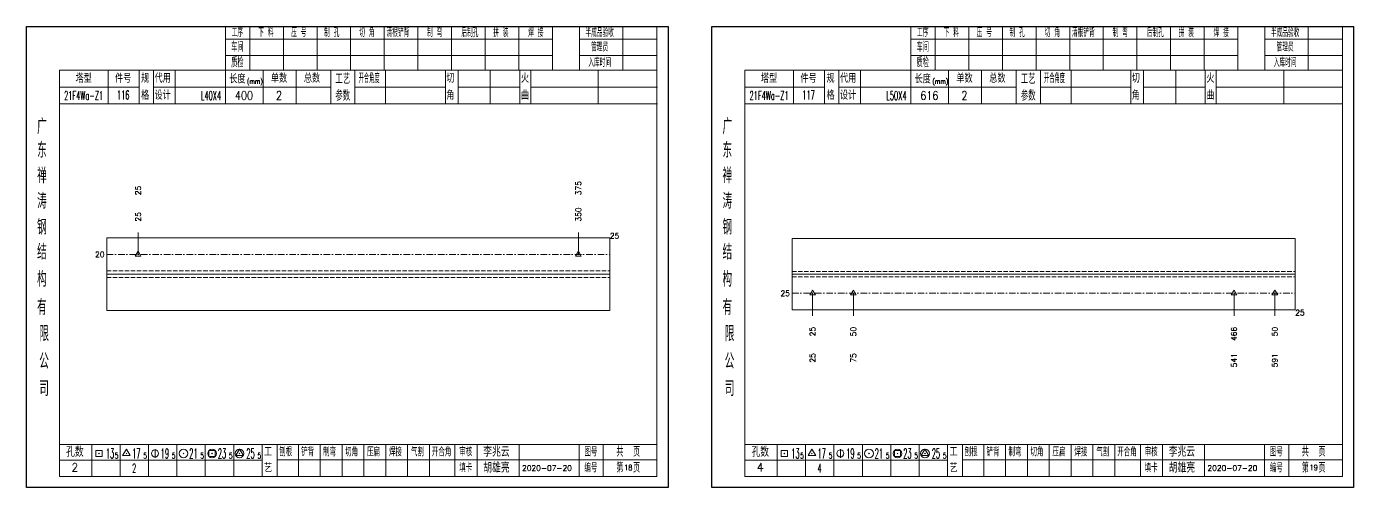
# Model space of a CAD drawing. Extents: x 1310 to 15542, y -76 to 8381.
# Drawn here: x 6823 to 7427, y 5794 to 6004 of the extents above; entities that cross this region are included whole.
import ezdxf
from ezdxf.enums import TextEntityAlignment as Align

# ---------------------------------------------------------------- set-up
doc = ezdxf.new("R2010")
doc.units = 0
doc.header["$MEASUREMENT"] = 0
doc.linetypes.add('一点画线', pattern=[5.2, 3, -1, 0.2, -1])
doc.linetypes.add('虚线', pattern=[2.75, 2, -0.75])
doc.layers.get('0').update_dxf_attribs({"linetype": 'CONTINUOUS', "lineweight": 25})
for name, color, linetype, lineweight in [('1', 7, 'CONTINUOUS', 25), ('4', 7, 'CONTINUOUS', 25), ('5', 7, 'CONTINUOUS', 25)]:
    doc.layers.add(name, color=color, linetype=linetype, lineweight=lineweight)
doc.styles.get("Standard").update_dxf_attribs({"font": 'simplex.shx', "width": 0.7, "height": 3, "bigfont": 'gbhzfs.shx'})

# ---------------------------------------------------------------- blocks, each defined once
blk = doc.blocks.new('孔17.5')
at = {"layer": '5', "color": 7, "linetype": 'Continuous', "lineweight": 13}
for p, q in [((0, 1), (-0.866, -0.5)), ((-0.1, -0.1), (0.1, 0.1)), ((0.1, -0.1), (-0.1, 0.1)), ((0.866, -0.5), (0, 1)), ((-0.866, -0.5), (0.866, -0.5))]:
    blk.add_line(p, q, dxfattribs=at)
blk = doc.blocks.new('CTJGK')
at = {"color": 6, "linetype": 'Continuous'}
for p, q in [((0, 209.97), (292.13, 209.97)), ((0, 0), (0, 209.97)), ((292.13, 209.97), (292.13, 0)), ((292.13, 0), (0, 0))]:
    blk.add_line(p, q, dxfattribs=at)

msp = doc.modelspace()

# ---------------------------------------------------------------- linework, layer by layer
at = {"color": 7, "linetype": 'Continuous', "lineweight": 13}
for p, q in [((6873.452, 5899.824), (6873.452, 5909.824)), ((7073.941, 5899.824), (7073.941, 5909.824)), ((7180.561, 5882.124), (7180.561, 5871.824)), ((7199.159, 5882.124), (7199.159, 5871.824)), ((7372.494, 5882.124), (7372.494, 5871.824)), ((7391.093, 5882.124), (7391.093, 5871.824))]:
    msp.add_line(p, q, dxfattribs=at)
at = {"color": 7, "linetype": 'Continuous', "lineweight": 18}
for p, q in [((6859.132, 5907.324), (6859.132, 5874.324)), ((6859.132, 5907.324), (7088.262, 5907.324)), ((7088.262, 5907.324), (7088.262, 5874.324)), ((7171.262, 5907.024), (7171.262, 5874.624)), ((7171.262, 5907.024), (7400.392, 5907.024)), ((7400.392, 5907.024), (7400.392, 5874.624)), ((6859.132, 5890.824), (7088.262, 5890.824)), ((7171.262, 5890.824), (7400.392, 5890.824))]:
    msp.add_line(p, q, dxfattribs=at)
at = {"color": 3, "linetype": '一点画线', "lineweight": 13}
for p, q in [((6859.132, 5899.824), (7088.262, 5899.824)), ((7171.262, 5882.124), (7400.392, 5882.124))]:
    msp.add_line(p, q, dxfattribs=at)
at = {"color": 1, "linetype": '虚线', "lineweight": 18}
for p, q in [((6859.132, 5892.324), (7088.262, 5892.324)), ((7171.262, 5892.024), (7400.392, 5892.024)), ((6859.132, 5889.324), (7088.262, 5889.324)), ((7171.262, 5889.624), (7400.392, 5889.624))]:
    msp.add_line(p, q, dxfattribs=at)
at = {"layer": '1', "color": 7, "linetype": 'Continuous', "lineweight": 18}
for p, q in [((6859.132, 5874.324), (7088.262, 5874.324)), ((7171.262, 5874.624), (7400.392, 5874.624))]:
    msp.add_line(p, q, dxfattribs=at)
at = {"layer": '4', "color": 1, "linetype": 'Continuous', "lineweight": 18}
for p, q in [((6822.632, 6003.651), (6822.632, 5793.681)), ((7114.762, 6003.651), (6822.632, 6003.651)), ((6913.262, 6003.651), (6913.262, 5983.811)), ((6924.292, 6003.651), (6924.292, 5983.791)), ((6939.602, 6003.651), (6939.602, 5983.791)), ((6954.922, 6003.651), (6954.922, 5983.791)), ((6970.232, 6003.651), (6970.232, 5983.791)), ((6985.542, 6003.651), (6985.542, 5983.791)), ((7000.852, 6003.651), (7000.852, 5983.791)), ((7016.172, 6003.651), (7016.172, 5983.791)), ((7031.482, 6003.651), (7031.482, 5983.791)), ((7046.792, 6003.651), (7046.792, 5983.791)), ((7062.102, 6003.651), (7062.102, 5983.811)), ((7062.102, 6003.651), (7062.102, 5983.791)), ((7074.382, 6003.651), (7074.382, 5983.791)), ((7094.132, 6003.651), (7094.132, 5983.791)), ((7109.712, 6003.651), (7109.712, 5983.791)), ((7114.762, 5973.851), (7114.762, 6003.651)), ((7134.762, 6003.651), (7134.762, 5793.681)), ((7426.892, 6003.651), (7134.762, 6003.651)), ((7225.392, 6003.651), (7225.392, 5983.811)), ((7236.422, 6003.651), (7236.422, 5983.791)), ((7251.732, 6003.651), (7251.732, 5983.791)), ((7267.052, 6003.651), (7267.052, 5983.791)), ((7282.362, 6003.651), (7282.362, 5983.791)), ((7297.672, 6003.651), (7297.672, 5983.791)), ((7312.982, 6003.651), (7312.982, 5983.791)), ((7328.302, 6003.651), (7328.302, 5983.791)), ((7343.612, 6003.651), (7343.612, 5983.791)), ((7358.922, 6003.651), (7358.922, 5983.791)), ((7374.232, 6003.651), (7374.232, 5983.811)), ((7374.232, 6003.651), (7374.232, 5983.791)), ((7386.512, 6003.651), (7386.512, 5983.791)), ((7406.262, 6003.651), (7406.262, 5983.791)), ((7421.842, 6003.651), (7421.842, 5983.791)), ((7426.892, 5973.851), (7426.892, 6003.651)), ((7062.102, 5997.921), (6913.262, 5997.921)), ((7109.712, 5997.921), (7074.382, 5997.921)), ((7374.232, 5997.921), (7225.392, 5997.921)), ((7421.842, 5997.921), (7386.512, 5997.921)), ((7062.102, 5990.441), (6913.262, 5990.441)), ((7109.712, 5990.441), (7074.382, 5990.441)), ((7374.232, 5990.441), (7225.392, 5990.441)), ((7421.842, 5990.441), (7386.512, 5990.441)), ((6837.642, 5983.791), (6837.642, 5798.731)), ((7109.712, 5983.791), (6837.642, 5983.791)), ((6859.762, 5983.801), (6859.762, 5968.381)), ((6873.912, 5968.381), (6873.912, 5983.791)), ((6880.412, 5968.381), (6880.412, 5983.791)), ((6890.282, 5983.791), (6890.282, 5968.381)), ((6913.262, 5983.811), (6913.262, 5968.381)), ((6930.382, 5983.791), (6930.382, 5968.381)), ((6945.432, 5983.791), (6945.432, 5968.381)), ((6961.132, 5983.791), (6961.132, 5968.381)), ((6972.192, 5983.791), (6972.192, 5968.381)), ((6986.142, 5983.791), (6986.142, 5968.381)), ((7013.442, 5983.791), (7013.442, 5968.381)), ((7019.202, 5983.791), (7019.202, 5968.381)), ((7033.822, 5983.791), (7033.822, 5968.381)), ((7047.282, 5983.791), (7047.282, 5968.381)), ((7052.272, 5983.791), (7052.272, 5968.381)), ((7083.012, 5983.791), (7083.012, 5968.381)), ((7109.712, 5798.731), (7109.712, 5983.791)), ((7149.772, 5983.791), (7149.772, 5798.731)), ((7421.842, 5983.791), (7149.772, 5983.791)), ((7171.892, 5983.801), (7171.892, 5968.381)), ((7186.042, 5968.381), (7186.042, 5983.791)), ((7192.542, 5968.381), (7192.542, 5983.791)), ((7202.412, 5983.791), (7202.412, 5968.381)), ((7225.392, 5983.811), (7225.392, 5968.381)), ((7242.512, 5983.791), (7242.512, 5968.381)), ((7257.562, 5983.791), (7257.562, 5968.381)), ((7273.262, 5983.791), (7273.262, 5968.381)), ((7284.322, 5983.791), (7284.322, 5968.381)), ((7298.272, 5983.791), (7298.272, 5968.381)), ((7325.572, 5983.791), (7325.572, 5968.381)), ((7331.332, 5983.791), (7331.332, 5968.381)), ((7345.952, 5983.791), (7345.952, 5968.381)), ((7359.412, 5983.791), (7359.412, 5968.381)), ((7364.402, 5983.791), (7364.402, 5968.381)), ((7395.142, 5983.791), (7395.142, 5968.381)), ((7421.842, 5798.731), (7421.842, 5983.791)), ((6873.912, 5976.031), (6837.642, 5976.031)), ((6961.132, 5976.081), (6880.412, 5976.081)), ((6972.192, 5976.081), (7013.442, 5976.081)), ((7019.202, 5976.081), (7047.282, 5976.081)), ((7052.272, 5976.081), (7109.892, 5976.081)), ((7114.762, 5793.681), (7114.762, 5973.851)), ((7186.042, 5976.031), (7149.772, 5976.031)), ((7273.262, 5976.081), (7192.542, 5976.081)), ((7284.322, 5976.081), (7325.572, 5976.081)), ((7331.332, 5976.081), (7359.412, 5976.081)), ((7364.402, 5976.081), (7422.022, 5976.081)), ((7426.892, 5793.681), (7426.892, 5973.851)), ((7109.892, 5968.381), (6837.642, 5968.381)), ((7422.022, 5968.381), (7149.772, 5968.381)), ((6837.642, 5813.261), (7109.712, 5813.261)), ((6852.332, 5813.261), (6852.332, 5798.731)), ((6865.262, 5798.731), (6865.262, 5813.261)), ((6878.192, 5813.261), (6878.192, 5798.731)), ((6891.112, 5798.731), (6891.112, 5813.261)), ((6904.042, 5813.261), (6904.042, 5798.731)), ((6916.972, 5798.731), (6916.972, 5813.261)), ((6929.892, 5798.731), (6929.892, 5813.261)), ((6936.762, 5798.731), (6936.762, 5813.261)), ((6946.422, 5798.731), (6946.422, 5813.261)), ((6956.362, 5798.731), (6956.362, 5813.261)), ((6966.302, 5798.731), (6966.302, 5813.261)), ((6976.252, 5798.731), (6976.252, 5813.261)), ((6986.192, 5798.731), (6986.192, 5813.261)), ((6996.132, 5798.731), (6996.132, 5813.261)), ((7006.082, 5798.731), (7006.082, 5813.261)), ((7017.722, 5798.731), (7017.722, 5813.261)), ((7027.872, 5798.731), (7027.872, 5813.261)), ((7046.932, 5798.731), (7046.932, 5813.261)), ((7074.312, 5798.731), (7074.312, 5813.261)), ((7085.272, 5798.731), (7085.272, 5813.261)), ((7149.772, 5813.261), (7421.842, 5813.261)), ((7164.462, 5813.261), (7164.462, 5798.731)), ((7177.392, 5798.731), (7177.392, 5813.261)), ((7190.322, 5813.261), (7190.322, 5798.731)), ((7203.242, 5798.731), (7203.242, 5813.261)), ((7216.172, 5813.261), (7216.172, 5798.731)), ((7229.102, 5798.731), (7229.102, 5813.261)), ((7242.022, 5798.731), (7242.022, 5813.261)), ((7248.892, 5798.731), (7248.892, 5813.261)), ((7258.552, 5798.731), (7258.552, 5813.261)), ((7268.492, 5798.731), (7268.492, 5813.261)), ((7278.432, 5798.731), (7278.432, 5813.261)), ((7288.382, 5798.731), (7288.382, 5813.261)), ((7298.322, 5798.731), (7298.322, 5813.261)), ((7308.262, 5798.731), (7308.262, 5813.261)), ((7318.212, 5798.731), (7318.212, 5813.261)), ((7329.852, 5798.731), (7329.852, 5813.261)), ((7340.002, 5798.731), (7340.002, 5813.261)), ((7359.062, 5798.731), (7359.062, 5813.261)), ((7386.442, 5798.731), (7386.442, 5813.261)), ((7397.402, 5798.731), (7397.402, 5813.261)), ((6929.892, 5806.131), (6837.642, 5806.131)), ((6936.722, 5806.291), (7109.712, 5806.291)), ((7242.022, 5806.131), (7149.772, 5806.131)), ((7248.852, 5806.291), (7421.842, 5806.291)), ((6837.642, 5798.731), (7109.712, 5798.731)), ((7149.772, 5798.731), (7421.842, 5798.731)), ((6822.632, 5793.681), (7114.762, 5793.681)), ((7134.762, 5793.681), (7426.892, 5793.681))]:
    msp.add_line(p, q, dxfattribs=at)
at = {"layer": '4', "color": 7, "linetype": 'Continuous', "lineweight": 13}
for p, q in [((6854.218, 5807.767), (6854.218, 5810.595)), ((6854.218, 5810.595), (6857.046, 5810.595)), ((6857.046, 5807.767), (6854.218, 5807.767)), ((6855.432, 5808.981), (6855.832, 5809.381)), ((6855.832, 5808.981), (6855.432, 5809.381)), ((6857.046, 5810.595), (6857.046, 5807.767)), ((6868.132, 5811.181), (6866.4, 5808.181)), ((6866.4, 5808.181), (6869.864, 5808.181)), ((6867.932, 5808.981), (6868.332, 5809.381)), ((6868.332, 5808.981), (6867.932, 5809.381)), ((6869.864, 5808.181), (6868.132, 5811.181)), ((6881.132, 5811.181), (6881.132, 5807.181)), ((6893.932, 5808.981), (6894.332, 5809.381)), ((6894.332, 5808.981), (6893.932, 5809.381)), ((6905.718, 5807.767), (6905.718, 5810.595)), ((6905.718, 5810.595), (6908.546, 5810.595)), ((6908.546, 5807.767), (6905.718, 5807.767)), ((6906.932, 5808.981), (6907.332, 5809.381)), ((6907.332, 5808.981), (6906.932, 5809.381)), ((6908.546, 5810.595), (6908.546, 5807.767)), ((6919.632, 5811.181), (6917.9, 5808.181)), ((6917.9, 5808.181), (6921.364, 5808.181)), ((6919.432, 5808.981), (6919.832, 5809.381)), ((6919.832, 5808.981), (6919.432, 5809.381)), ((6921.364, 5808.181), (6919.632, 5811.181)), ((7166.348, 5807.767), (7166.348, 5810.595)), ((7166.348, 5810.595), (7169.176, 5810.595)), ((7169.176, 5807.767), (7166.348, 5807.767)), ((7167.562, 5808.981), (7167.962, 5809.381)), ((7167.962, 5808.981), (7167.562, 5809.381)), ((7169.176, 5810.595), (7169.176, 5807.767)), ((7180.262, 5811.181), (7178.53, 5808.181)), ((7178.53, 5808.181), (7181.994, 5808.181)), ((7180.062, 5808.981), (7180.462, 5809.381)), ((7180.462, 5808.981), (7180.062, 5809.381)), ((7181.994, 5808.181), (7180.262, 5811.181)), ((7193.262, 5811.181), (7193.262, 5807.181)), ((7206.062, 5808.981), (7206.462, 5809.381)), ((7206.462, 5808.981), (7206.062, 5809.381)), ((7217.848, 5807.767), (7217.848, 5810.595)), ((7217.848, 5810.595), (7220.676, 5810.595)), ((7220.676, 5807.767), (7217.848, 5807.767)), ((7219.062, 5808.981), (7219.462, 5809.381)), ((7219.462, 5808.981), (7219.062, 5809.381)), ((7220.676, 5810.595), (7220.676, 5807.767)), ((7231.762, 5811.181), (7230.03, 5808.181)), ((7230.03, 5808.181), (7233.494, 5808.181)), ((7231.562, 5808.981), (7231.962, 5809.381)), ((7231.962, 5808.981), (7231.562, 5809.381)), ((7233.494, 5808.181), (7231.762, 5811.181))]:
    msp.add_line(p, q, dxfattribs=at)
for centre, radius in [((6881.132, 5809.181), 1.6), ((6894.132, 5809.181), 2), ((6907.132, 5809.181), 2), ((6919.632, 5809.181), 2), ((7193.262, 5809.181), 1.6), ((7206.262, 5809.181), 2), ((7219.262, 5809.181), 2), ((7231.762, 5809.181), 2)]:
    msp.add_circle(centre, radius, dxfattribs=at)

# ---------------------------------------------------------------- block references
at = {"color": 0, "linetype": 'Continuous'}
for p in [(6822.632, 5793.681), (7134.762, 5793.681)]:
    msp.add_blockref('CTJGK', p, dxfattribs=at)
at = {"color": 8, "linetype": 'Continuous', "lineweight": 9, "xscale": 1.5, "yscale": 1.5, "zscale": 1.5}
for p in [(6873.452, 5899.824), (7073.941, 5899.824)]:
    msp.add_blockref('孔17.5', p, dxfattribs=at)
at = {"layer": '1', "color": 8, "linetype": 'Continuous', "lineweight": 9, "xscale": 1.5, "yscale": 1.5, "zscale": 1.5}
for p in [(7180.561, 5882.124), (7199.159, 5882.124), (7372.494, 5882.124), (7391.093, 5882.124)]:
    msp.add_blockref('孔17.5', p, dxfattribs=at)

# ---------------------------------------------------------------- texts
at = {"color": 7, "linetype": 'Continuous', "lineweight": 13}
for s, p in [('25', (6873.452, 5926.824)), ('375', (7073.941, 5926.824))]:
    msp.add_text(s, height=2.5, rotation=90, dxfattribs=at).set_placement(p, align=Align.MIDDLE_LEFT)
at = {"color": 8, "linetype": 'Continuous', "lineweight": 9}
for s, p in [('25', (6873.452, 5914.824)), ('350', (7073.941, 5914.824))]:
    msp.add_text(s, height=2.5, rotation=90, dxfattribs=at).set_placement(p, align=Align.MIDDLE_LEFT)
at = {"color": 7, "linetype": 'Continuous', "lineweight": 13}
msp.add_text('25', height=2.5, dxfattribs=at).set_placement((7088.262, 5908.324), align=Align.MIDDLE_LEFT)
for s, p in [('20', (6858.132, 5899.824)), ('25', (7170.262, 5882.124))]:
    msp.add_text(s, height=2.5, dxfattribs=at).set_placement(p, align=Align.MIDDLE_RIGHT)
at = {"layer": '1', "color": 7, "linetype": 'Continuous', "lineweight": 13}
msp.add_text('25', height=2.5, dxfattribs=at).set_placement((7400.392, 5873.324), align=Align.MIDDLE_LEFT)
at = {"layer": '1', "color": 8, "linetype": 'Continuous', "lineweight": 9}
for s, p in [('25', (7180.561, 5866.824)), ('50', (7199.159, 5866.824)), ('466', (7372.494, 5866.824)), ('50', (7391.093, 5866.824))]:
    msp.add_text(s, height=2.5, rotation=90, dxfattribs=at).set_placement(p, align=Align.MIDDLE_RIGHT)
at = {"layer": '1', "color": 7, "linetype": 'Continuous', "lineweight": 13}
for s, p in [('25', (7180.561, 5854.824)), ('75', (7199.159, 5854.824)), ('541', (7372.494, 5854.824)), ('591', (7391.093, 5854.824))]:
    msp.add_text(s, height=2.5, rotation=90, dxfattribs=at).set_placement(p, align=Align.MIDDLE_RIGHT)
at = {"layer": '4', "color": 1, "linetype": 'Continuous', "lineweight": 25}
for s, height, width, p in [('工序', 3.7, 0.7, (6918.632, 6000.781)), ('下 料', 3.7, 0.7, (6931.632, 6000.781)), ('压 号', 3.7, 0.7, (6946.632, 6000.781)), ('制 孔', 3.7, 0.7, (6961.632, 6000.781)), ('切 角', 3.7, 0.7, (6977.632, 6000.781)), ('清根铲背 ', 3.7, 0.7, (6992.632, 6000.781)), (' 制 弯', 3.7, 0.7, (7007.632, 6000.781)), (' 后制孔', 3.7, 0.7, (7023.632, 6000.781)), ('拼 装', 3.7, 0.7, (7038.632, 6000.781)), (' 焊 接', 3.7, 0.7, (7053.632, 6000.781)), ('半成品验收', 3.7, 0.7, (7083.632, 6000.781)), ('工序', 3.7, 0.7, (7230.762, 6000.781)), ('下 料', 3.7, 0.7, (7243.762, 6000.781)), ('压 号', 3.7, 0.7, (7258.762, 6000.781)), ('制 孔', 3.7, 0.7, (7273.762, 6000.781)), ('切 角', 3.7, 0.7, (7289.762, 6000.781)), ('清根铲背 ', 3.7, 0.7, (7304.762, 6000.781)), (' 制 弯', 3.7, 0.7, (7319.762, 6000.781)), (' 后制孔', 3.7, 0.7, (7335.762, 6000.781)), ('拼 装', 3.7, 0.7, (7350.762, 6000.781)), (' 焊 接', 3.7, 0.7, (7365.762, 6000.781)), ('半成品验收', 3.7, 0.7, (7395.762, 6000.781)), ('车间', 4, 0.7, (6918.632, 5994.181)), ('管理员', 3.7, 0.7, (7083.632, 5994.181)), ('车间', 4, 0.7, (7230.762, 5994.181)), ('管理员', 3.7, 0.7, (7395.762, 5994.181)), ('质检', 4, 0.7, (6918.632, 5987.121)), ('入库时间', 3.7, 0.7, (7083.632, 5987.121)), ('质检', 4, 0.7, (7230.762, 5987.121)), ('入库时间', 3.7, 0.7, (7395.762, 5987.121)), ('工艺', 4.8, 0.7, (6966.632, 5979.941)), ('开合角度', 4, 0.6, (6978.632, 5979.941)), ('工艺', 4.8, 0.7, (7278.762, 5979.941)), ('开合角度', 4, 0.6, (7290.762, 5979.941)), ('(mm)', 2.24, 0.7, (6926.632, 5978.681)), ('(mm)', 2.24, 0.7, (7238.762, 5978.681)), ('21F4Wa-Z1', 4, 0.5, (6848.632, 5972.201)), ('116', 4, 0.5, (6866.632, 5972.451)), ('L40X4', 4, 0.5, (6906.632, 5972.181)), ('400', 4, 0.8, (6921.632, 5972.231)), ('2', 4, 0.8, (6937.632, 5972.231)), ('参数', 4.8, 0.7, (6966.632, 5972.231)), ('21F4Wa-Z1', 4, 0.5, (7160.762, 5972.201)), ('117', 4, 0.5, (7178.762, 5972.451)), ('L50X4', 4, 0.5, (7218.762, 5972.181)), ('616', 4, 0.8, (7233.762, 5972.231)), ('2', 4, 0.8, (7249.762, 5972.231)), ('参数', 4.8, 0.7, (7278.762, 5972.231)), ('广', 6.96, 0.7, (6829.632, 5958.151)), ('广', 6.96, 0.7, (7141.762, 5958.151)), ('东', 6.96, 0.7, (6829.632, 5947.361)), ('东', 6.96, 0.7, (7141.762, 5947.361)), ('禅', 6.96, 0.7, (6829.632, 5935.771)), ('禅', 6.96, 0.7, (7141.762, 5935.771)), ('涛', 6.96, 0.7, (6829.632, 5924.171)), ('涛', 6.96, 0.7, (7141.762, 5924.171)), ('钢', 6.96, 0.7, (6829.632, 5912.281)), ('钢', 6.96, 0.7, (7141.762, 5912.281)), ('结', 6.96, 0.7, (6829.632, 5900.971)), ('结', 6.96, 0.7, (7141.762, 5900.971)), ('构', 6.96, 0.7, (6829.632, 5888.591)), ('构', 6.96, 0.7, (7141.762, 5888.591)), ('有', 6.96, 0.7, (6829.632, 5875.781)), ('有', 6.96, 0.7, (7141.762, 5875.781)), ('限', 6.96, 0.7, (6830.632, 5863.781)), ('限', 6.96, 0.7, (7142.762, 5863.781)), ('公', 6.96, 0.7, (6830.632, 5851.241)), ('公', 6.96, 0.7, (7142.762, 5851.241)), ('司', 6.96, 0.7, (6830.632, 5838.761)), ('司', 6.96, 0.7, (7142.762, 5838.761)), ('13', 4.47, 0.5, (6860.632, 5809.181)), ('5', 2.68, 0.6, (6863.632, 5808.181)), ('17', 4.47, 0.5, (6872.632, 5809.181)), ('5', 2.68, 0.6, (6876.632, 5808.181)), ('19', 4.47, 0.5, (6885.632, 5809.181)), ('5', 2.68, 0.6, (6889.632, 5808.181)), ('21', 4.47, 0.5, (6898.632, 5809.181)), ('5', 2.68, 0.6, (6902.632, 5808.181)), ('23', 4.47, 0.5, (6911.632, 5809.181)), ('5', 2.68, 0.6, (6915.632, 5808.181)), ('25', 4.47, 0.5, (6924.632, 5809.181)), ('5', 2.68, 0.6, (6928.632, 5808.181)), ('刨根', 3.7, 0.8, (6940.632, 5809.781)), ('铲背', 3.7, 0.8, (6950.632, 5809.781)), ('制弯', 3.7, 0.8, (6960.632, 5809.781)), ('切角', 3.7, 0.8, (6970.632, 5809.781)), ('压扁', 3.7, 0.8, (6980.632, 5809.781)), ('焊接', 3.7, 0.8, (6990.632, 5809.781)), ('气割', 3.7, 0.8, (7000.632, 5809.781)), ('开合角', 3.7, 0.8, (7011.632, 5809.781)), ('审核', 3.7, 0.8, (7022.632, 5809.781)), ('图号', 3.7, 0.8, (7079.632, 5809.781)), ('共  页', 4, 0.8, (7096.632, 5809.781)), ('13', 4.47, 0.5, (7172.762, 5809.181)), ('5', 2.68, 0.6, (7175.762, 5808.181)), ('17', 4.47, 0.5, (7184.762, 5809.181)), ('5', 2.68, 0.6, (7188.762, 5808.181)), ('19', 4.47, 0.5, (7197.762, 5809.181)), ('5', 2.68, 0.6, (7201.762, 5808.181)), ('21', 4.47, 0.5, (7210.762, 5809.181)), ('5', 2.68, 0.6, (7214.762, 5808.181)), ('23', 4.47, 0.5, (7223.762, 5809.181)), ('5', 2.68, 0.6, (7227.762, 5808.181)), ('25', 4.47, 0.5, (7236.762, 5809.181)), ('5', 2.68, 0.6, (7240.762, 5808.181)), ('刨根', 3.7, 0.8, (7252.762, 5809.781)), ('铲背', 3.7, 0.8, (7262.762, 5809.781)), ('制弯', 3.7, 0.8, (7272.762, 5809.781)), ('切角', 3.7, 0.8, (7282.762, 5809.781)), ('压扁', 3.7, 0.8, (7292.762, 5809.781)), ('焊接', 3.7, 0.8, (7302.762, 5809.781)), ('气割', 3.7, 0.8, (7312.762, 5809.781)), ('开合角', 3.7, 0.8, (7323.762, 5809.781)), ('审核', 3.7, 0.8, (7334.762, 5809.781)), ('图号', 3.7, 0.8, (7391.762, 5809.781)), ('共  页', 4, 0.8, (7408.762, 5809.781)), ('2', 4, 0.5, (6871.632, 5802.431)), ('填卡', 3.7, 0.8, (7022.632, 5802.511)), ('编号', 3.7, 0.8, (7079.632, 5802.511)), ('第  页', 4, 0.8, (7096.632, 5802.511)), ('4', 4, 0.5, (7183.762, 5802.431)), ('填卡', 3.7, 0.8, (7334.762, 5802.511)), ('编号', 3.7, 0.8, (7391.762, 5802.511)), ('第  页', 4, 0.8, (7408.762, 5802.511))]:
    msp.add_text(s, height=height, dxfattribs=dict(at, width=width)).set_placement(p, align=Align.MIDDLE_CENTER)
for s, height, p in [('单数', 3.7, (6937.632, 5979.941)), ('总数', 3.7, (6952.632, 5979.941)), ('单数', 3.7, (7249.762, 5979.941)), ('总数', 3.7, (7264.762, 5979.941)), ('塔型', 3.7, (6848.632, 5979.911)), ('件号', 3.7, (6866.632, 5979.911)), ('规', 3.7, (6876.632, 5979.941)), ('代用', 3.7, (6884.632, 5979.941)), ('长度', 3.7, (6918.632, 5979.681)), ('切', 3.7, (7015.632, 5979.941)), ('火', 3.7, (7049.632, 5979.941)), ('塔型', 3.7, (7160.762, 5979.911)), ('件号', 3.7, (7178.762, 5979.911)), ('规', 3.7, (7188.762, 5979.941)), ('代用', 3.7, (7196.762, 5979.941)), ('长度', 3.7, (7230.762, 5979.681)), ('切', 3.7, (7327.762, 5979.941)), ('火', 3.7, (7361.762, 5979.941)), ('格', 3.7, (6876.632, 5972.231)), ('设计', 3.7, (6884.632, 5972.231)), ('角', 3.7, (7015.632, 5972.231)), ('曲', 3.7, (7049.632, 5972.231)), ('格', 3.7, (7188.762, 5972.231)), ('设计', 3.7, (7196.762, 5972.231)), ('角', 3.7, (7327.762, 5972.231)), ('曲', 3.7, (7361.762, 5972.231)), ('孔数', 4, (6844.632, 5809.701)), ('工', 3.7, (6932.632, 5809.781)), ('李兆云', 4, (7036.632, 5809.781)), ('孔数', 4, (7156.762, 5809.701)), ('工', 3.7, (7244.762, 5809.781)), ('李兆云', 4, (7348.762, 5809.781)), ('2', 3.7, (6844.632, 5802.871)), ('艺', 3.7, (6932.632, 5802.431)), ('胡雄亮', 4, (7036.632, 5802.511)), ('2020-07-20', 2.5, (7059.632, 5802.511)), ('4', 3.7, (7156.762, 5802.871)), ('艺', 3.7, (7244.762, 5802.431)), ('胡雄亮', 4, (7348.762, 5802.511)), ('2020-07-20', 2.5, (7371.762, 5802.511))]:
    msp.add_text(s, height=height, dxfattribs=at).set_placement(p, align=Align.MIDDLE_CENTER)
at = {"layer": '4', "color": 6, "linetype": 'Continuous', "lineweight": 25, "width": 0.8}
for s, p in [('18', (7096.657, 5802.739)), ('19', (7408.787, 5802.739))]:
    msp.add_text(s, height=2.5, dxfattribs=at).set_placement(p, align=Align.MIDDLE_CENTER)

doc.saveas('drawing.dxf')
